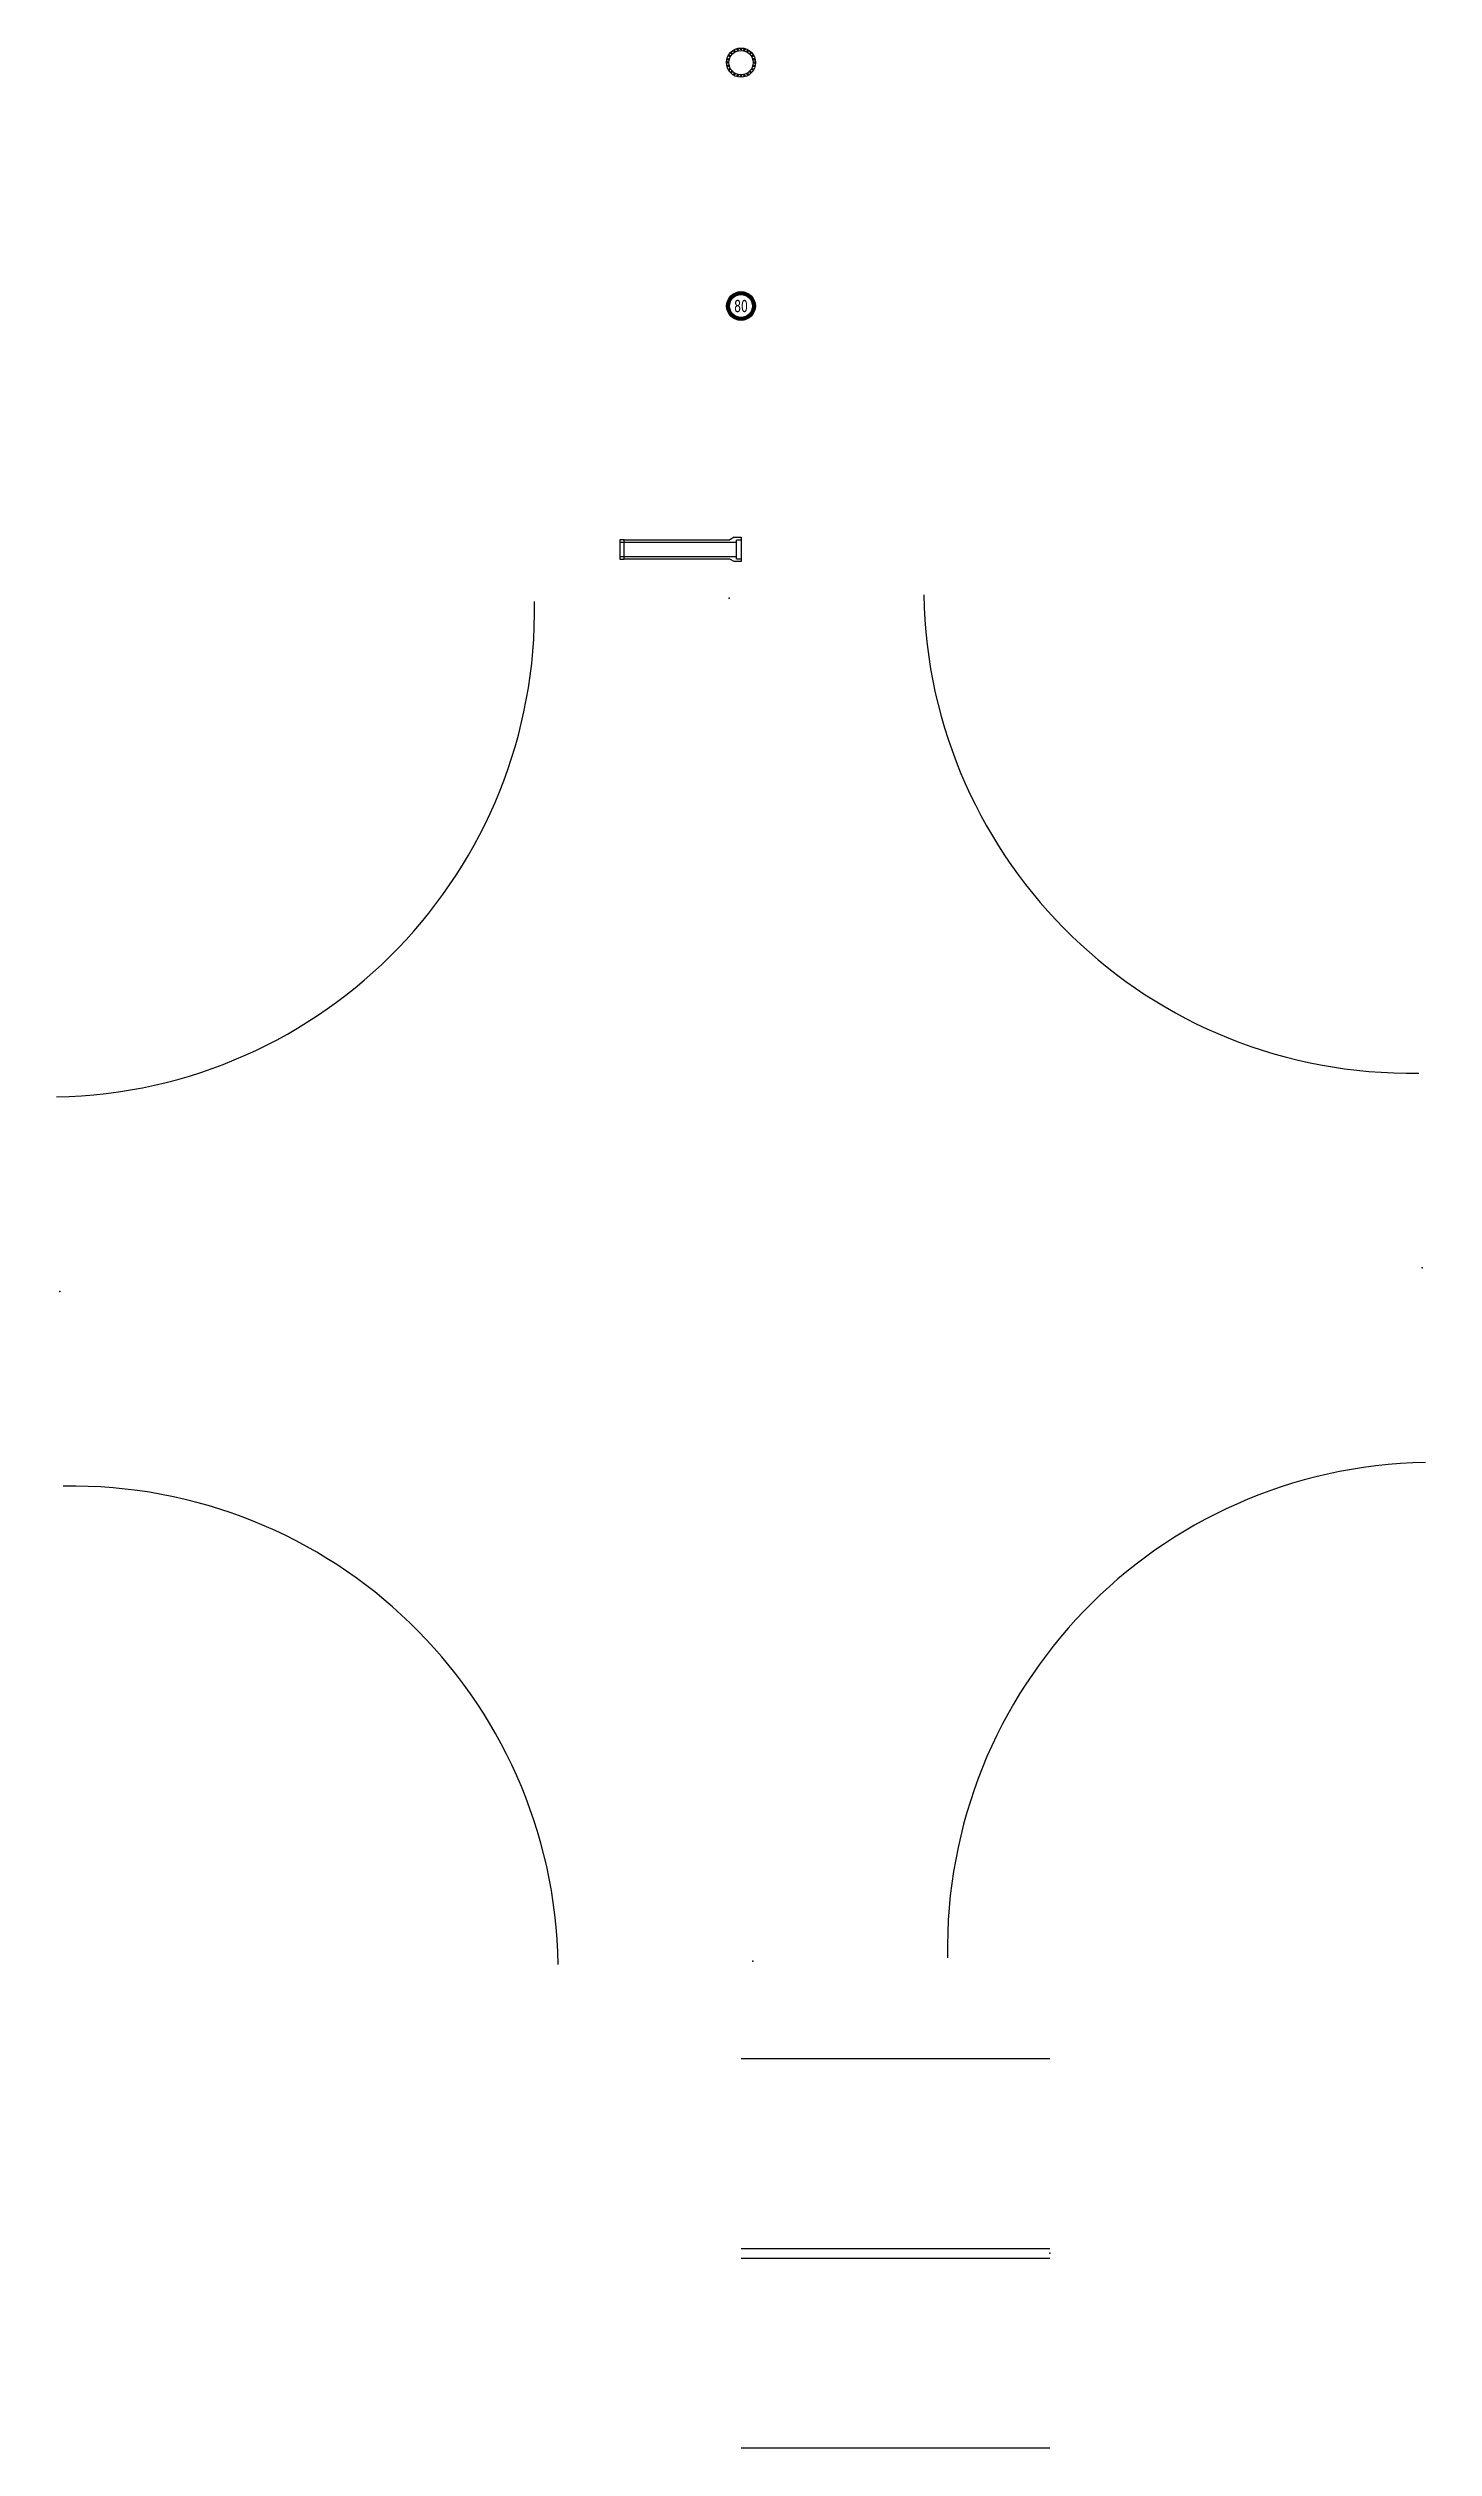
# Model space of a CAD drawing. Header units: inches. Extents: x -570 to 570, y -160 to 1812.
import ezdxf
from ezdxf.enums import TextEntityAlignment as Align

# ---------------------------------------------------------------- set-up
doc = ezdxf.new("R2010")
doc.units = ezdxf.units.IN
doc.header["$MEASUREMENT"] = 0
doc.linetypes.add('HIDDENX2', pattern=[0.75, 0.5, -0.25])
doc.styles.add('Tahoma', font='TAHOMA.TTF')

# ---------------------------------------------------------------- blocks, each defined once
blk = doc.blocks.new('*U8')
for p, q in [((0, 160), (254, 160)), ((0, 4), (254, 4)), ((0, -4), (254, -4)), ((0, -160), (254, -160))]:
    blk.add_line(p, q)
blk.add_point((254, 0))
blk = doc.blocks.new('Road Intersection - Imperial')
for centre, start, end in [((-560, 560), 270, 0), ((560, 560), 180, 270), ((-560, -560), 0, 90), ((560, -560), 90, 180)]:
    blk.add_arc(centre, 400, start, end)
for p in [(0, 560), (-560, 0), (560, 0), (0, -560)]:
    blk.add_point(p)
blk = doc.blocks.new('International Speed Limit Sign - Imperial')
h = blk.add_hatch(color=1)
edge = h.paths.add_edge_path()
edge.add_arc((0, 0), 11.8, 0, 360)
edge = h.paths.add_edge_path(flags=16)
edge.add_arc((0, 0), 9.35, 0, 360)
for radius in [11.8, 11.8, 9.35]:
    blk.add_circle((0, 0), radius)
at = {"style": 'Tahoma', "width": 0.75, "flags": 8}
blk.add_attdef('Speed Limit', text='', height=10, dxfattribs=at).set_placement((0, 0), align=Align.MIDDLE_CENTER)
blk = doc.blocks.new('Concrete Pipe - Imperial')
for p, q in [((-96, 8), (-99.6, 8)), ((-99.6, 8), (-99.6, -8)), ((-96, -8), (-96, 8)), ((-99.6, -8), (-96, -8))]:
    blk.add_line(p, q)
at = {"linetype": 'HIDDENX2'}
for p, q in [((-99.6, 6), (-3.6, 6)), ((-3.6, 8), (0, 8)), ((-3.6, -8), (-3.6, 8)), ((-3.6, -6), (-99.6, -6)), ((0, -8), (-3.6, -8))]:
    blk.add_line(p, q, dxfattribs=at)
for points in [[(-96, 8), (-9.2, 8)], [(-5.6, 10), (-9.2, 8)], [(-5.6, 10), (0, 10), (0, -10), (-5.6, -10)], [(-9.2, -8), (-96, -8)], [(-5.6, -10), (-9.2, -8)]]:
    blk.add_lwpolyline(points)
blk = doc.blocks.new('*B6')
at = {"color": 0, "linetype": 'Continuous'}
for p, q in [((-11, 6), (0, 13)), ((-11, -6), (-11, 6)), ((11, 6), (0, 13)), ((11, -6), (11, 6)), ((-11, -6), (0, -13)), ((11, -6), (0, -13))]:
    blk.add_line(p, q, dxfattribs=at)
for radius in [11.2, 4.69]:
    blk.add_circle((0, 0), radius, dxfattribs=at)
blk.add_arc((0, 0), 7, 250, 160, dxfattribs=at)
blk = doc.blocks.new('Manhole - Imperial')
for radius in [12, 10]:
    blk.add_circle((0, 0), radius)
at = {"zscale": 0.03937007874015748}
for p, xscale, yscale, rotation in [((-11, 0), 0.03937007874015748, 0.03937007874015748, 180), ((-10.6, 2.8), 0.03937007874015748, 0.03937007874015748, 165), ((-9.5, 5.5), 0.03937007874015748, 0.03937007874015748, 150), ((-7.8, 7.8), 0.03937007874015748, 0.03937007874015748, 135), ((-5.5, 9.5), 0.03937007874015747, 0.03937007874015747, 120), ((-2.8, 10.6), 0.03937007874015748, 0.03937007874015748, 105), ((0, 11), 0.03937007874015748, 0.03937007874015748, 89.99999999999999), ((2.8, 10.6), 0.03937007874015748, 0.03937007874015748, 74.99999999999999), ((5.5, 9.5), 0.03937007874015748, 0.03937007874015748, 59.99999999999999), ((7.8, 7.8), 0.03937007874015748, 0.03937007874015748, 45), ((9.5, 5.5), 0.03937007874015748, 0.03937007874015748, 30), ((10.6, 2.8), 0.03937007874015748, 0.03937007874015748, 15), ((-10.6, -2.8), 0.03937007874015749, 0.03937007874015749, 195), ((-9.5, -5.5), 0.03937007874015748, 0.03937007874015748, 210.0000000000001), ((-7.8, -7.8), 0.03937007874015748, 0.03937007874015748, 225.0000000000001), ((-5.5, -9.5), 0.03937007874015748, 0.03937007874015748, 240), ((-2.8, -10.6), 0.03937007874015748, 0.03937007874015748, 255), ((0, -11), 0.03937007874015748, 0.03937007874015748, 270), ((2.8, -10.6), 0.03937007874015748, 0.03937007874015748, 285), ((5.5, -9.5), 0.03937007874015748, 0.03937007874015748, 299.9999999999999), ((7.8, -7.8), 0.03937007874015749, 0.03937007874015749, 314.9999999999999), ((9.5, -5.5), 0.03937007874015748, 0.03937007874015748, 329.9999999999999), ((10.6, -2.8), 0.03937007874015749, 0.03937007874015749, 344.9999999999999)]:
    blk.add_blockref('*B6', p, dxfattribs=dict(at, xscale=xscale, yscale=yscale, rotation=rotation))
at = {"xscale": 0.03937007874015748, "yscale": 0.03937007874015748, "zscale": 0.03937007874015748}
blk.add_blockref('*B6', (11, 0), dxfattribs=at)

msp = doc.modelspace()

# ---------------------------------------------------------------- block references
for name, p in [('Manhole - Imperial', (0, 1800)), ('Concrete Pipe - Imperial', (0, 1400)), ('*U8', (0, 0))]:
    msp.add_blockref(name, p)
msp.add_blockref('International Speed Limit Sign - Imperial', (0, 1600)).add_auto_attribs({'Speed Limit': '80'})
at = {"rotation": 1}
msp.add_blockref('Road Intersection - Imperial', (0, 800), dxfattribs=at)

doc.saveas('drawing.dxf')
